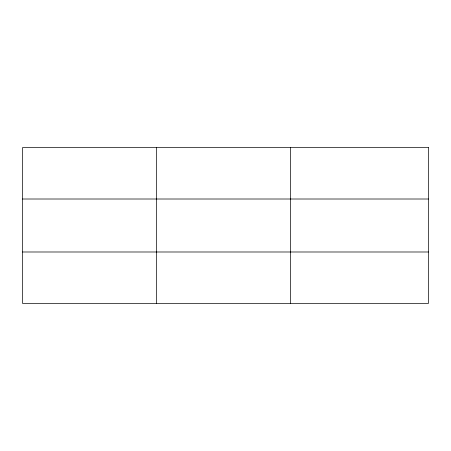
<?xml version="1.0" encoding="UTF-8"?>
<svg xmlns="http://www.w3.org/2000/svg" width="451" height="451" viewBox="0 0 451 451"><rect width="100%" height="100%" fill="white"/><g stroke="black" fill="none" stroke-linecap="round" stroke-linejoin="round"><path stroke-width="0.68" d="M156.497 147.59L156.497 303.41M290.444 147.59L290.444 303.41M22.55 199.009L428.45 199.009M22.55 251.991L428.45 251.991M428.45 147.59L428.45 303.41L22.55 303.41L22.55 147.59L428.45 147.59"/></g></svg>
